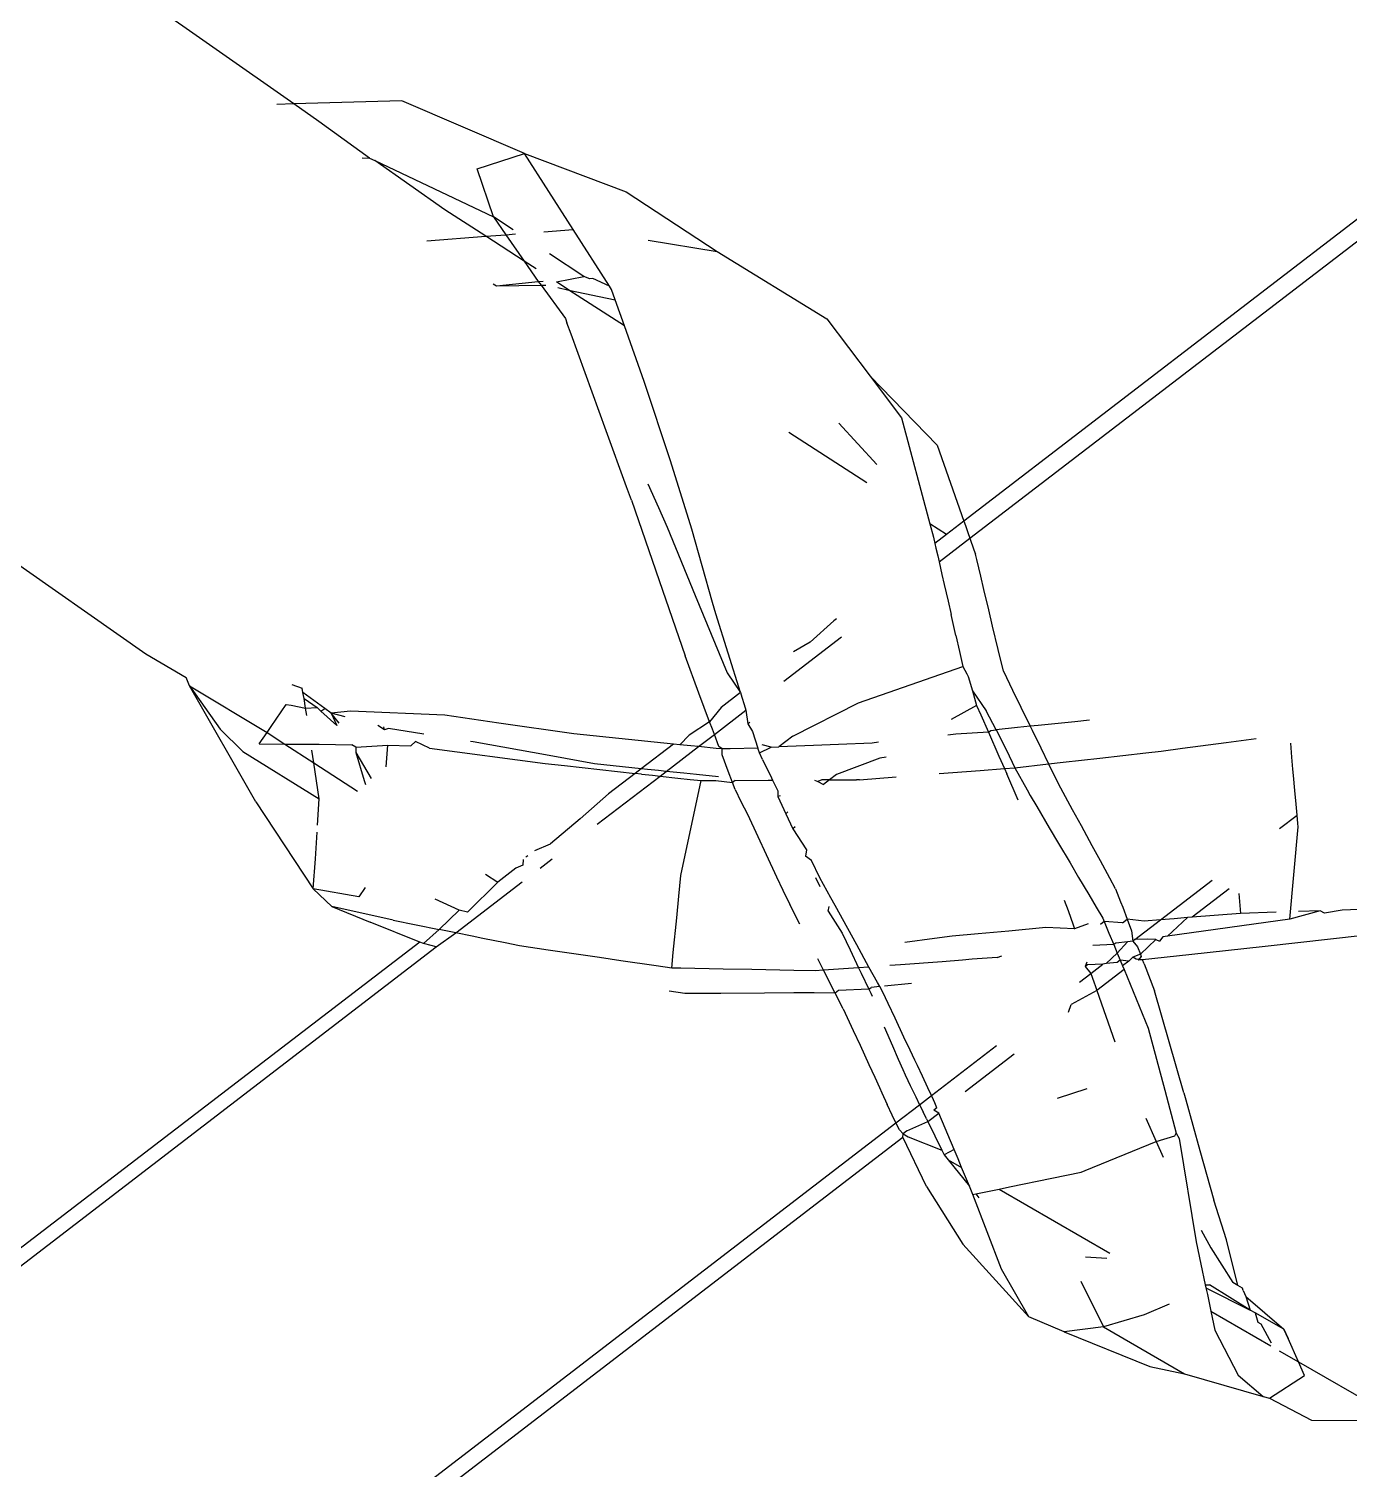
# Model space of a CAD drawing. Header units: inches. Extents: x 3324238 to 135265466, y -1036581 to 20094598.
# Drawn here: x 3354729.398 to 3354729.992, y -519090.342 to -519089.694 of the extents above; entities that cross this region are included whole.
import ezdxf

# ---------------------------------------------------------------- set-up
doc = ezdxf.new("R2010")
doc.units = ezdxf.units.IN
doc.header["$MEASUREMENT"] = 0

msp = doc.modelspace()

# ---------------------------------------------------------------- linework, layer by layer
for p, q in [((3354729.82171, -519089.92315, 0.00267), (3354731.9361, -519088.30043, 0.00267)), ((3354731.90871, -519088.31186, 0.00267), (3354729.81901, -519089.91544, 0.00267)), ((3354729.51756, -519089.72773, 0.00267), (3354729.44049, -519089.67375, 0.00267)), ((3354729.51756, -519089.72773, 0.00267), (3354729.50986, -519089.72794, 0.00267)), ((3354729.56614, -519089.72641, 0.00267), (3354729.51756, -519089.72773, 0.00267)), ((3354729.52875, -519089.73557, 0.00267), (3354729.51756, -519089.72773, 0.00267)), ((3354729.62137, -519089.75001, 0.00267), (3354729.56614, -519089.72641, 0.00267)), ((3354729.55166, -519089.75213, 0.00267), (3354729.52875, -519089.73557, 0.00267)), ((3354729.54826, -519089.752, 0.00267), (3354729.55166, -519089.75213, 0.00267)), ((3354729.55166, -519089.75213, 0.00267), (3354729.55392, -519089.7532, 0.00267)), ((3354729.55392, -519089.7532, 0.00267), (3354729.60741, -519089.77858, 0.00267)), ((3354729.58552, -519089.77534, 0.00267), (3354729.55392, -519089.7532, 0.00267)), ((3354729.6, -519089.75694, 0.00267), (3354729.62137, -519089.75001, 0.00267)), ((3354729.62137, -519089.75001, 0.00267), (3354729.66708, -519089.76736, 0.00267)), ((3354729.64324, -519089.78426, 0.00267), (3354729.62137, -519089.75001, 0.00267)), ((3354729.60741, -519089.77858, 0.00267), (3354729.6, -519089.75694, 0.00267)), ((3354729.66708, -519089.76736, 0.00267), (3354729.70802, -519089.7942, 0.00267)), ((3354729.60396, -519089.78728, 0.00267), (3354729.58552, -519089.77534, 0.00267)), ((3354729.61618, -519089.78437, 0.00267), (3354729.60741, -519089.77858, 0.00267)), ((3354729.60741, -519089.77858, 0.00267), (3354729.61296, -519089.78659, 0.00267)), ((3354729.57742, -519089.78932, 0.00267), (3354729.60396, -519089.78728, 0.00267)), ((3354729.60396, -519089.78728, 0.00267), (3354729.61296, -519089.78659, 0.00267)), ((3354729.62117, -519089.79842, 0.00267), (3354729.60396, -519089.78728, 0.00267)), ((3354729.61296, -519089.78659, 0.00267), (3354729.6173, -519089.78625, 0.00267)), ((3354729.61296, -519089.78659, 0.00267), (3354729.62117, -519089.79842, 0.00267)), ((3354729.63009, -519089.78527, 0.00267), (3354729.64324, -519089.78426, 0.00267)), ((3354729.65951, -519089.80974, 0.00267), (3354729.64324, -519089.78426, 0.00267)), ((3354729.67689, -519089.78906, 0.00267), (3354729.70802, -519089.7942, 0.00267)), ((3354729.70802, -519089.7942, 0.00267), (3354729.75737, -519089.82437, 0.00267)), ((3354729.62651, -519089.80188, 0.00267), (3354729.62117, -519089.79842, 0.00267)), ((3354729.62117, -519089.79842, 0.00267), (3354729.62751, -519089.80756, 0.00267)), ((3354729.64801, -519089.80536, 0.00267), (3354729.63254, -519089.79516, 0.00267)), ((3354729.60877, -519089.80961, 0.00267), (3354729.62751, -519089.80756, 0.00267)), ((3354729.62751, -519089.80756, 0.00267), (3354729.62979, -519089.80744, 0.00267)), ((3354729.62751, -519089.80756, 0.00267), (3354729.62876, -519089.80935, 0.00267)), ((3354729.63567, -519089.80781, 0.00267), (3354729.64801, -519089.80536, 0.00267)), ((3354729.64134, -519089.81148, 0.00267), (3354729.63567, -519089.80781, 0.00267)), ((3354729.65068, -519089.80638, 0.00267), (3354729.64801, -519089.80536, 0.00267)), ((3354729.65213, -519089.80624, 0.00267), (3354729.65068, -519089.80638, 0.00267)), ((3354729.65951, -519089.80974, 0.00267), (3354729.65213, -519089.80624, 0.00267)), ((3354729.60727, -519089.80864, 0.00267), (3354729.60877, -519089.80961, 0.00267)), ((3354729.60877, -519089.80961, 0.00267), (3354729.62876, -519089.80935, 0.00267)), ((3354729.62876, -519089.80935, 0.00267), (3354729.63091, -519089.80933, 0.00267)), ((3354729.62876, -519089.80935, 0.00267), (3354729.63976, -519089.82433, 0.00267)), ((3354729.63631, -519089.8104, 0.00267), (3354729.64134, -519089.81148, 0.00267)), ((3354729.66631, -519089.82765, 0.00267), (3354729.64134, -519089.81148, 0.00267)), ((3354729.64134, -519089.81148, 0.00267), (3354729.66214, -519089.81594, 0.00267)), ((3354729.66046, -519089.81123, 0.00267), (3354729.65951, -519089.80974, 0.00267)), ((3354729.66214, -519089.81594, 0.00267), (3354729.66046, -519089.81123, 0.00267)), ((3354729.66631, -519089.82765, 0.00267), (3354729.66214, -519089.81594, 0.00267)), ((3354729.63976, -519089.82433, 0.00267), (3354729.64042, -519089.82617, 0.00267)), ((3354729.6423, -519089.83133, 0.00267), (3354729.64042, -519089.82617, 0.00267)), ((3354729.75737, -519089.82437, 0.00267), (3354729.77683, -519089.85025, 0.00267)), ((3354729.65811, -519089.87485, 0.00267), (3354729.6423, -519089.83133, 0.00267)), ((3354729.67521, -519089.85264, 0.00267), (3354729.66631, -519089.82765, 0.00267)), ((3354729.68705, -519089.88835, 0.00267), (3354729.67521, -519089.85264, 0.00267)), ((3354729.80704, -519089.88122, 0.00267), (3354729.77683, -519089.85025, 0.00267)), ((3354729.77683, -519089.85025, 0.00267), (3354729.79096, -519089.86903, 0.00267)), ((3354729.29125, -519089.86336, 0.00267), (3354729.4509, -519089.97518, 0.00267)), ((3354729.76278, -519089.87137, 0.00267), (3354729.77981, -519089.88991, 0.00267)), ((3354729.79096, -519089.86903, 0.00267), (3354729.8037, -519089.91661, 0.00267)), ((3354729.66724, -519089.9, 0.00267), (3354729.65811, -519089.87485, 0.00267)), ((3354729.77536, -519089.89826, 0.00267), (3354729.74026, -519089.87553, 0.00267)), ((3354729.80704, -519089.88122, 0.00267), (3354729.81901, -519089.91544, 0.00267)), ((3354729.69656, -519089.91899, 0.00267), (3354729.68705, -519089.88835, 0.00267)), ((3354729.66942, -519089.906, 0.00267), (3354729.66724, -519089.9, 0.00267)), ((3354729.67679, -519089.89862, 0.00267), (3354729.68159, -519089.9093, 0.00267)), ((3354729.66942, -519089.906, 0.00267), (3354729.68189, -519089.94219, 0.00267)), ((3354729.68159, -519089.9093, 0.00267), (3354729.68554, -519089.9181, 0.00267)), ((3354729.81118, -519089.92145, 0.00267), (3354729.8037, -519089.91661, 0.00267)), ((3354729.8037, -519089.91661, 0.00267), (3354729.80534, -519089.92272, 0.00267)), ((3354729.81901, -519089.91544, 0.00267), (3354729.81118, -519089.92145, 0.00267)), ((3354729.81901, -519089.91544, 0.00267), (3354729.8197, -519089.91739, 0.00267)), ((3354729.8197, -519089.91739, 0.00267), (3354729.82082, -519089.92059, 0.00267)), ((3354729.68554, -519089.9181, 0.00267), (3354729.69816, -519089.94885, 0.00267)), ((3354729.70591, -519089.95202, 0.00267), (3354729.69656, -519089.91899, 0.00267)), ((3354729.80534, -519089.92272, 0.00267), (3354729.80596, -519089.92546, 0.00267)), ((3354729.81118, -519089.92145, 0.00267), (3354729.80596, -519089.92546, 0.00267)), ((3354729.80786, -519089.93378, 0.00267), (3354729.82171, -519089.92315, 0.00267)), ((3354729.82082, -519089.92059, 0.00267), (3354729.82171, -519089.92315, 0.00267)), ((3354729.82171, -519089.92315, 0.00267), (3354729.82353, -519089.92836, 0.00267)), ((3354729.80596, -519089.92546, 0.00267), (3354729.80644, -519089.92756, 0.00267)), ((3354729.80644, -519089.92756, 0.00267), (3354729.80723, -519089.93104, 0.00267)), ((3354729.82353, -519089.92836, 0.00267), (3354729.82422, -519089.93033, 0.00267)), ((3354729.82478, -519089.93268, 0.00267), (3354729.82422, -519089.93033, 0.00267)), ((3354729.80723, -519089.93104, 0.00267), (3354729.80786, -519089.93378, 0.00267)), ((3354729.80786, -519089.93378, 0.00267), (3354729.80915, -519089.93945, 0.00267)), ((3354729.82657, -519089.94022, 0.00267), (3354729.82478, -519089.93268, 0.00267)), ((3354729.68189, -519089.94219, 0.00267), (3354729.69357, -519089.9761, 0.00267)), ((3354729.80915, -519089.93945, 0.00267), (3354729.81017, -519089.94389, 0.00267)), ((3354729.81017, -519089.94389, 0.00267), (3354729.81191, -519089.95153, 0.00267)), ((3354729.828, -519089.94619, 0.00267), (3354729.82657, -519089.94022, 0.00267)), ((3354729.69816, -519089.94885, 0.00267), (3354729.71244, -519089.98364, 0.00267)), ((3354729.83019, -519089.95542, 0.00267), (3354729.828, -519089.94619, 0.00267)), ((3354729.70736, -519089.95712, 0.00267), (3354729.70591, -519089.95202, 0.00267)), ((3354729.81191, -519089.95153, 0.00267), (3354729.81327, -519089.9575, 0.00267)), ((3354729.83192, -519089.96266, 0.00267), (3354729.83019, -519089.95542, 0.00267)), ((3354729.71849, -519089.99259, 0.00267), (3354729.70736, -519089.95712, 0.00267)), ((3354729.76047, -519089.96037, 0.00267), (3354729.7498, -519089.96997, 0.00267)), ((3354729.76174, -519089.9594, 0.00267), (3354729.76047, -519089.96037, 0.00267)), ((3354729.8154, -519089.96684, 0.00267), (3354729.81327, -519089.9575, 0.00267)), ((3354729.83443, -519089.97323, 0.00267), (3354729.83192, -519089.96266, 0.00267)), ((3354729.73793, -519089.98746, 0.00267), (3354729.76387, -519089.96755, 0.00267)), ((3354729.8154, -519089.96684, 0.00267), (3354729.81705, -519089.97407, 0.00267)), ((3354729.4509, -519089.97518, 0.00267), (3354729.4691, -519089.98573, 0.00267)), ((3354729.69983, -519089.99286, 0.00267), (3354729.69357, -519089.9761, 0.00267)), ((3354729.7498, -519089.96997, 0.00267), (3354729.74239, -519089.97424, 0.00267)), ((3354729.81705, -519089.97407, 0.00267), (3354729.8186, -519089.98088, 0.00267)), ((3354729.83676, -519089.98302, 0.00267), (3354729.83443, -519089.97323, 0.00267)), ((3354729.77161, -519089.99721, 0.00267), (3354729.8186, -519089.98088, 0.00267)), ((3354729.8186, -519089.98088, 0.00267), (3354729.8203, -519089.98414, 0.00267)), ((3354729.47057, -519089.98948, 0.00267), (3354729.4691, -519089.98573, 0.00267)), ((3354729.51662, -519089.98891, 0.00267), (3354729.52126, -519089.99064, 0.00267)), ((3354729.71244, -519089.98364, 0.00267), (3354729.71849, -519089.99259, 0.00267)), ((3354729.8203, -519089.98414, 0.00267), (3354729.82091, -519089.9853, 0.00267)), ((3354729.82091, -519089.9853, 0.00267), (3354729.82282, -519089.99186, 0.00267)), ((3354729.83676, -519089.98302, 0.00267), (3354729.84094, -519089.99157, 0.00267)), ((3354729.47057, -519089.98948, 0.00267), (3354729.48434, -519090.00908, 0.00267)), ((3354729.5004, -519090.04178, 0.00267), (3354729.47057, -519089.98948, 0.00267)), ((3354729.47057, -519089.98948, 0.00267), (3354729.5055, -519090.01054, 0.00267)), ((3354729.52166, -519089.99255, 0.00267), (3354729.52126, -519089.99064, 0.00267)), ((3354729.52223, -519089.99529, 0.00267), (3354729.52166, -519089.99255, 0.00267)), ((3354729.53151, -519089.99969, 0.00267), (3354729.52166, -519089.99255, 0.00267)), ((3354729.52287, -519089.99957, 0.00267), (3354729.52223, -519089.99529, 0.00267)), ((3354729.52223, -519089.99529, 0.00267), (3354729.52804, -519089.99933, 0.00267)), ((3354729.70463, -519090.0057, 0.00267), (3354729.69983, -519089.99286, 0.00267)), ((3354729.71849, -519089.99259, 0.00267), (3354729.70976, -519089.99929, 0.00267)), ((3354729.71849, -519089.99259, 0.00267), (3354729.71911, -519089.99458, 0.00267)), ((3354729.71911, -519089.99458, 0.00267), (3354729.72018, -519089.99799, 0.00267)), ((3354729.82282, -519089.99186, 0.00267), (3354729.82474, -519089.99846, 0.00267)), ((3354729.82282, -519089.99186, 0.00267), (3354729.82898, -519090.00081, 0.00267)), ((3354729.84094, -519089.99157, 0.00267), (3354729.84467, -519089.99921, 0.00267)), ((3354729.50732, -519090.00787, 0.00267), (3354729.51412, -519089.9979, 0.00267)), ((3354729.51412, -519089.9979, 0.00267), (3354729.51632, -519089.99832, 0.00267)), ((3354729.51632, -519089.99832, 0.00267), (3354729.52287, -519089.99957, 0.00267)), ((3354729.52287, -519089.99957, 0.00267), (3354729.52804, -519089.99933, 0.00267)), ((3354729.52337, -519090.00288, 0.00267), (3354729.52287, -519089.99957, 0.00267)), ((3354729.52804, -519089.99933, 0.00267), (3354729.52975, -519090.00089, 0.00267)), ((3354729.52975, -519090.00089, 0.00267), (3354729.53151, -519089.99969, 0.00267)), ((3354729.52975, -519090.00089, 0.00267), (3354729.53691, -519090.00742, 0.00267)), ((3354729.5344, -519090.00178, 0.00267), (3354729.53151, -519089.99969, 0.00267)), ((3354729.54304, -519090.00088, 0.00267), (3354729.5344, -519090.00178, 0.00267)), ((3354729.5344, -519090.00178, 0.00267), (3354729.53691, -519090.00742, 0.00267)), ((3354729.53795, -519090.0063, 0.00267), (3354729.5344, -519090.00178, 0.00267)), ((3354729.54062, -519090.00346, 0.00267), (3354729.5344, -519090.00178, 0.00267)), ((3354729.58542, -519090.00276, 0.00267), (3354729.54304, -519090.00088, 0.00267)), ((3354729.70976, -519089.99929, 0.00267), (3354729.70463, -519090.0057, 0.00267)), ((3354729.70675, -519090.01138, 0.00267), (3354729.72096, -519090.00047, 0.00267)), ((3354729.72018, -519089.99799, 0.00267), (3354729.72096, -519090.00047, 0.00267)), ((3354729.72096, -519090.00047, 0.00267), (3354729.72187, -519090.00667, 0.00267)), ((3354729.74208, -519090.01213, 0.00267), (3354729.77161, -519089.99721, 0.00267)), ((3354729.82474, -519089.99846, 0.00267), (3354729.81329, -519090.00466, 0.00267)), ((3354729.82474, -519089.99846, 0.00267), (3354729.82659, -519090.00266, 0.00267)), ((3354729.83345, -519090.00938, 0.00267), (3354729.82898, -519090.00081, 0.00267)), ((3354729.84467, -519089.99921, 0.00267), (3354729.84884, -519090.00776, 0.00267)), ((3354729.5055, -519090.01054, 0.00267), (3354729.50732, -519090.00787, 0.00267)), ((3354729.55838, -519090.0093, 0.00267), (3354729.55528, -519090.00742, 0.00267)), ((3354729.55838, -519090.0093, 0.00267), (3354729.55806, -519090.00794, 0.00267)), ((3354729.56016, -519090.00874, 0.00267), (3354729.55838, -519090.0093, 0.00267)), ((3354729.57604, -519090.01124, 0.00267), (3354729.56016, -519090.00874, 0.00267)), ((3354729.60976, -519090.00629, 0.00267), (3354729.58542, -519090.00276, 0.00267)), ((3354729.64353, -519090.01119, 0.00267), (3354729.60976, -519090.00629, 0.00267)), ((3354729.70463, -519090.0057, 0.00267), (3354729.69535, -519090.01179, 0.00267)), ((3354729.70586, -519090.00901, 0.00267), (3354729.70463, -519090.0057, 0.00267)), ((3354729.7227, -519090.00603, 0.00267), (3354729.72187, -519090.00667, 0.00267)), ((3354729.72187, -519090.00667, 0.00267), (3354729.72397, -519090.01005, 0.00267)), ((3354729.82659, -519090.00266, 0.00267), (3354729.83002, -519090.01045, 0.00267)), ((3354729.8431, -519090.00835, 0.00267), (3354729.83345, -519090.00938, 0.00267)), ((3354729.84884, -519090.00776, 0.00267), (3354729.8431, -519090.00835, 0.00267)), ((3354729.85249, -519090.00738, 0.00267), (3354729.84884, -519090.00776, 0.00267)), ((3354729.84884, -519090.00776, 0.00267), (3354729.84971, -519090.00953, 0.00267)), ((3354729.86891, -519090.00568, 0.00267), (3354729.85249, -519090.00738, 0.00267)), ((3354729.87549, -519090.005, 0.00267), (3354729.86891, -519090.00568, 0.00267)), ((3354729.48434, -519090.00908, 0.00267), (3354729.49467, -519090.01905, 0.00267)), ((3354729.50201, -519090.01566, 0.00267), (3354729.5055, -519090.01054, 0.00267)), ((3354729.5055, -519090.01054, 0.00267), (3354729.51352, -519090.01573, 0.00267)), ((3354729.57025, -519090.01648, 0.00267), (3354729.57229, -519090.01463, 0.00267)), ((3354729.57857, -519090.01758, 0.00267), (3354729.57229, -519090.01463, 0.00267)), ((3354729.59821, -519090.01473, 0.00267), (3354729.59703, -519090.01455, 0.00267)), ((3354729.63241, -519090.02096, 0.00267), (3354729.59821, -519090.01473, 0.00267)), ((3354729.68834, -519090.01573, 0.00267), (3354729.64353, -519090.01119, 0.00267)), ((3354729.69535, -519090.01179, 0.00267), (3354729.69118, -519090.01602, 0.00267)), ((3354729.6996, -519090.01687, 0.00267), (3354729.70675, -519090.01138, 0.00267)), ((3354729.70675, -519090.01138, 0.00267), (3354729.70586, -519090.00901, 0.00267)), ((3354729.70876, -519090.01677, 0.00267), (3354729.70675, -519090.01138, 0.00267)), ((3354729.72397, -519090.01005, 0.00267), (3354729.72632, -519090.01754, 0.00267)), ((3354729.74208, -519090.01213, 0.00267), (3354729.73581, -519090.01694, 0.00267)), ((3354729.78058, -519090.01483, 0.00267), (3354729.77778, -519090.01531, 0.00267)), ((3354729.81541, -519090.0113, 0.00267), (3354729.81172, -519090.01169, 0.00267)), ((3354729.83002, -519090.01045, 0.00267), (3354729.81541, -519090.0113, 0.00267)), ((3354729.83002, -519090.01045, 0.00267), (3354729.83109, -519090.00963, 0.00267)), ((3354729.83002, -519090.01045, 0.00267), (3354729.83471, -519090.02113, 0.00267)), ((3354729.83109, -519090.00963, 0.00267), (3354729.83345, -519090.00938, 0.00267)), ((3354729.83345, -519090.00938, 0.00267), (3354729.83817, -519090.01845, 0.00267)), ((3354729.84971, -519090.00953, 0.00267), (3354729.85357, -519090.01745, 0.00267)), ((3354729.9174, -519090.01765, 0.00267), (3354729.93696, -519090.01501, 0.00267)), ((3354729.93696, -519090.01501, 0.00267), (3354729.95056, -519090.01317, 0.00267)), ((3354729.49467, -519090.01905, 0.00267), (3354729.529, -519090.04045, 0.00267)), ((3354729.50201, -519090.01566, 0.00267), (3354729.51352, -519090.01573, 0.00267)), ((3354729.51352, -519090.01573, 0.00267), (3354729.52656, -519090.02417, 0.00267)), ((3354729.51352, -519090.01573, 0.00267), (3354729.52096, -519090.01578, 0.00267)), ((3354729.52096, -519090.01578, 0.00267), (3354729.52902, -519090.01583, 0.00267)), ((3354729.52656, -519090.02417, 0.00267), (3354729.52571, -519090.01853, 0.00267)), ((3354729.52902, -519090.01583, 0.00267), (3354729.54372, -519090.01606, 0.00267)), ((3354729.54544, -519090.01717, 0.00267), (3354729.54372, -519090.01606, 0.00267)), ((3354729.54544, -519090.01717, 0.00267), (3354729.54372, -519090.01606, 0.00267)), ((3354729.54544, -519090.01717, 0.00267), (3354729.55977, -519090.01631, 0.00267)), ((3354729.54544, -519090.01717, 0.00267), (3354729.54549, -519090.01961, 0.00267)), ((3354729.54549, -519090.01961, 0.00267), (3354729.55231, -519090.0312, 0.00267)), ((3354729.54549, -519090.01961, 0.00267), (3354729.54926, -519090.03217, 0.00267)), ((3354729.55906, -519090.02599, 0.00267), (3354729.55977, -519090.01631, 0.00267)), ((3354729.55977, -519090.01631, 0.00267), (3354729.57025, -519090.01648, 0.00267)), ((3354729.57857, -519090.01758, 0.00267), (3354729.63055, -519090.0245, 0.00267)), ((3354729.65288, -519090.02469, 0.00267), (3354729.63241, -519090.02096, 0.00267)), ((3354729.68834, -519090.01573, 0.00267), (3354729.67382, -519090.02687, 0.00267)), ((3354729.68504, -519090.02804, 0.00267), (3354729.6996, -519090.01687, 0.00267)), ((3354729.69118, -519090.01602, 0.00267), (3354729.68834, -519090.01573, 0.00267)), ((3354729.6961, -519090.01651, 0.00267), (3354729.69118, -519090.01602, 0.00267)), ((3354729.6996, -519090.01687, 0.00267), (3354729.6961, -519090.01651, 0.00267)), ((3354729.70758, -519090.01768, 0.00267), (3354729.6996, -519090.01687, 0.00267)), ((3354729.71022, -519090.01794, 0.00267), (3354729.70758, -519090.01768, 0.00267)), ((3354729.71022, -519090.01794, 0.00267), (3354729.70876, -519090.01677, 0.00267)), ((3354729.7102, -519090.02061, 0.00267), (3354729.71022, -519090.01794, 0.00267)), ((3354729.71291, -519090.02787, 0.00267), (3354729.7102, -519090.02061, 0.00267)), ((3354729.7138, -519090.01785, 0.00267), (3354729.71022, -519090.01794, 0.00267)), ((3354729.72632, -519090.01754, 0.00267), (3354729.7138, -519090.01785, 0.00267)), ((3354729.72701, -519090.01975, 0.00267), (3354729.72632, -519090.01754, 0.00267)), ((3354729.72701, -519090.01975, 0.00267), (3354729.73228, -519090.01708, 0.00267)), ((3354729.72841, -519090.02263, 0.00267), (3354729.72701, -519090.01975, 0.00267)), ((3354729.73228, -519090.01708, 0.00267), (3354729.72826, -519090.01603, 0.00267)), ((3354729.73228, -519090.01708, 0.00267), (3354729.73581, -519090.01694, 0.00267)), ((3354729.75127, -519090.01634, 0.00267), (3354729.73581, -519090.01694, 0.00267)), ((3354729.76254, -519090.0159, 0.00267), (3354729.75127, -519090.01634, 0.00267)), ((3354729.77778, -519090.01531, 0.00267), (3354729.76254, -519090.0159, 0.00267)), ((3354729.78404, -519090.02162, 0.00267), (3354729.78119, -519090.02204, 0.00267)), ((3354729.83471, -519090.02113, 0.00267), (3354729.8372, -519090.02678, 0.00267)), ((3354729.83817, -519090.01845, 0.00267), (3354729.84189, -519090.02641, 0.00267)), ((3354729.85357, -519090.01745, 0.00267), (3354729.85711, -519090.02469, 0.00267)), ((3354729.88022, -519090.02207, 0.00267), (3354729.90092, -519090.01973, 0.00267)), ((3354729.90092, -519090.01973, 0.00267), (3354729.90778, -519090.01895, 0.00267)), ((3354729.90778, -519090.01895, 0.00267), (3354729.9174, -519090.01765, 0.00267)), ((3354729.96658, -519090.0216, 0.00267), (3354729.96603, -519090.01535, 0.00267)), ((3354729.96706, -519090.02701, 0.00267), (3354729.96658, -519090.0216, 0.00267)), ((3354729.52656, -519090.02417, 0.00267), (3354729.54623, -519090.03691, 0.00267)), ((3354729.529, -519090.04045, 0.00267), (3354729.52656, -519090.02417, 0.00267)), ((3354729.63055, -519090.0245, 0.00267), (3354729.63936, -519090.02546, 0.00267)), ((3354729.63936, -519090.02546, 0.00267), (3354729.67113, -519090.02893, 0.00267)), ((3354729.67382, -519090.02687, 0.00267), (3354729.65288, -519090.02469, 0.00267)), ((3354729.67382, -519090.02687, 0.00267), (3354729.67113, -519090.02893, 0.00267)), ((3354729.67665, -519090.02717, 0.00267), (3354729.67382, -519090.02687, 0.00267)), ((3354729.68158, -519090.02768, 0.00267), (3354729.67665, -519090.02717, 0.00267)), ((3354729.68504, -519090.02804, 0.00267), (3354729.68158, -519090.02768, 0.00267)), ((3354729.68229, -519090.03015, 0.00267), (3354729.68504, -519090.02804, 0.00267)), ((3354729.69304, -519090.02888, 0.00267), (3354729.68504, -519090.02804, 0.00267)), ((3354729.71484, -519090.03303, 0.00267), (3354729.71291, -519090.02787, 0.00267)), ((3354729.72841, -519090.02263, 0.00267), (3354729.73241, -519090.0309, 0.00267)), ((3354729.78119, -519090.02204, 0.00267), (3354729.76174, -519090.02939, 0.00267)), ((3354729.80785, -519090.02905, 0.00267), (3354729.82632, -519090.02762, 0.00267)), ((3354729.82632, -519090.02762, 0.00267), (3354729.8372, -519090.02678, 0.00267)), ((3354729.8372, -519090.02678, 0.00267), (3354729.84189, -519090.02641, 0.00267)), ((3354729.8372, -519090.02678, 0.00267), (3354729.83826, -519090.0292, 0.00267)), ((3354729.84189, -519090.02641, 0.00267), (3354729.85711, -519090.02469, 0.00267)), ((3354729.84189, -519090.02641, 0.00267), (3354729.84752, -519090.0364, 0.00267)), ((3354729.85711, -519090.02469, 0.00267), (3354729.86361, -519090.02395, 0.00267)), ((3354729.85711, -519090.02469, 0.00267), (3354729.85863, -519090.0278, 0.00267)), ((3354729.85863, -519090.0278, 0.00267), (3354729.8612, -519090.03307, 0.00267)), ((3354729.86361, -519090.02395, 0.00267), (3354729.88022, -519090.02207, 0.00267)), ((3354729.96732, -519090.02991, 0.00267), (3354729.96706, -519090.02701, 0.00267)), ((3354729.54926, -519090.03217, 0.00267), (3354729.54978, -519090.03389, 0.00267)), ((3354729.65406, -519090.05182, 0.00267), (3354729.68229, -519090.03015, 0.00267)), ((3354729.67113, -519090.02893, 0.00267), (3354729.65905, -519090.03821, 0.00267)), ((3354729.67395, -519090.02924, 0.00267), (3354729.67113, -519090.02893, 0.00267)), ((3354729.67395, -519090.02924, 0.00267), (3354729.67886, -519090.02978, 0.00267)), ((3354729.67886, -519090.02978, 0.00267), (3354729.68229, -519090.03015, 0.00267)), ((3354729.68229, -519090.03015, 0.00267), (3354729.69025, -519090.03102, 0.00267)), ((3354729.69025, -519090.03102, 0.00267), (3354729.69584, -519090.03163, 0.00267)), ((3354729.6917, -519090.07483, 0.00267), (3354729.70086, -519090.03218, 0.00267)), ((3354729.69867, -519090.02946, 0.00267), (3354729.69304, -519090.02888, 0.00267)), ((3354729.69584, -519090.03163, 0.00267), (3354729.70086, -519090.03218, 0.00267)), ((3354729.70859, -519090.0305, 0.00267), (3354729.69867, -519090.02946, 0.00267)), ((3354729.70086, -519090.03218, 0.00267), (3354729.70737, -519090.03215, 0.00267)), ((3354729.70737, -519090.03215, 0.00267), (3354729.71484, -519090.03303, 0.00267)), ((3354729.71605, -519090.03211, 0.00267), (3354729.71484, -519090.03303, 0.00267)), ((3354729.71603, -519090.03623, 0.00267), (3354729.71484, -519090.03303, 0.00267)), ((3354729.71605, -519090.03211, 0.00267), (3354729.73094, -519090.03203, 0.00267)), ((3354729.73094, -519090.03203, 0.00267), (3354729.73296, -519090.03202, 0.00267)), ((3354729.73241, -519090.0309, 0.00267), (3354729.73296, -519090.03202, 0.00267)), ((3354729.73296, -519090.03202, 0.00267), (3354729.73529, -519090.03682, 0.00267)), ((3354729.75185, -519090.03193, 0.00267), (3354729.75324, -519090.03261, 0.00267)), ((3354729.75508, -519090.03191, 0.00267), (3354729.75324, -519090.03261, 0.00267)), ((3354729.75324, -519090.03261, 0.00267), (3354729.75589, -519090.03391, 0.00267)), ((3354729.7585, -519090.03189, 0.00267), (3354729.75508, -519090.03191, 0.00267)), ((3354729.7585, -519090.03189, 0.00267), (3354729.75589, -519090.03391, 0.00267)), ((3354729.76174, -519090.02939, 0.00267), (3354729.7585, -519090.03189, 0.00267)), ((3354729.7585, -519090.03189, 0.00267), (3354729.77074, -519090.03183, 0.00267)), ((3354729.77211, -519090.03182, 0.00267), (3354729.77074, -519090.03183, 0.00267)), ((3354729.77211, -519090.03182, 0.00267), (3354729.78858, -519090.03055, 0.00267)), ((3354729.84342, -519090.04093, 0.00267), (3354729.83826, -519090.0292, 0.00267)), ((3354729.86259, -519090.03561, 0.00267), (3354729.8612, -519090.03307, 0.00267)), ((3354729.9679, -519090.03657, 0.00267), (3354729.96732, -519090.02991, 0.00267)), ((3354729.52825, -519090.05221, 0.00267), (3354729.529, -519090.04045, 0.00267)), ((3354729.65905, -519090.03821, 0.00267), (3354729.64633, -519090.04944, 0.00267)), ((3354729.71603, -519090.03623, 0.00267), (3354729.71858, -519090.04158, 0.00267)), ((3354729.73529, -519090.03682, 0.00267), (3354729.73524, -519090.03941, 0.00267)), ((3354729.73634, -519090.03899, 0.00267), (3354729.73524, -519090.03941, 0.00267)), ((3354729.73524, -519090.03941, 0.00267), (3354729.73883, -519090.04709, 0.00267)), ((3354729.84752, -519090.0364, 0.00267), (3354729.84885, -519090.03895, 0.00267)), ((3354729.84885, -519090.03895, 0.00267), (3354729.85178, -519090.0439, 0.00267)), ((3354729.86786, -519090.04528, 0.00267), (3354729.86259, -519090.03561, 0.00267)), ((3354729.96845, -519090.04277, 0.00267), (3354729.9679, -519090.03657, 0.00267)), ((3354729.5004, -519090.04178, 0.00267), (3354729.52621, -519090.08089, 0.00267)), ((3354729.71858, -519090.04158, 0.00267), (3354729.72167, -519090.04727, 0.00267)), ((3354729.72167, -519090.04727, 0.00267), (3354729.73471, -519090.0755, 0.00267)), ((3354729.73987, -519090.04628, 0.00267), (3354729.73883, -519090.04709, 0.00267)), ((3354729.73883, -519090.04709, 0.00267), (3354729.74201, -519090.05388, 0.00267)), ((3354729.85178, -519090.0439, 0.00267), (3354729.85739, -519090.05338, 0.00267)), ((3354729.87186, -519090.0526, 0.00267), (3354729.86786, -519090.04528, 0.00267)), ((3354729.96889, -519090.0477, 0.00267), (3354729.96845, -519090.04277, 0.00267)), ((3354729.64633, -519090.04944, 0.00267), (3354729.63303, -519090.06064, 0.00267)), ((3354729.74314, -519090.05302, 0.00267), (3354729.74201, -519090.05388, 0.00267)), ((3354729.74201, -519090.05388, 0.00267), (3354729.74813, -519090.06331, 0.00267)), ((3354729.85739, -519090.05338, 0.00267), (3354729.86159, -519090.06048, 0.00267)), ((3354729.87673, -519090.06154, 0.00267), (3354729.87186, -519090.0526, 0.00267)), ((3354729.96093, -519090.05381, 0.00267), (3354729.96889, -519090.0477, 0.00267)), ((3354729.96566, -519090.09449, 0.00267), (3354729.96935, -519090.05299, 0.00267)), ((3354729.96922, -519090.05152, 0.00267), (3354729.96889, -519090.0477, 0.00267)), ((3354729.96935, -519090.05299, 0.00267), (3354729.96922, -519090.05152, 0.00267)), ((3354729.52728, -519090.06744, 0.00267), (3354729.52805, -519090.05544, 0.00267)), ((3354729.86159, -519090.06048, 0.00267), (3354729.86677, -519090.06924, 0.00267)), ((3354729.62281, -519090.06602, 0.00267), (3354729.62199, -519090.06665, 0.00267)), ((3354729.62593, -519090.06362, 0.00267), (3354729.63303, -519090.06064, 0.00267)), ((3354729.74813, -519090.06331, 0.00267), (3354729.74778, -519090.0662, 0.00267)), ((3354729.75048, -519090.06816, 0.00267), (3354729.74778, -519090.0662, 0.00267)), ((3354729.8804, -519090.06827, 0.00267), (3354729.87673, -519090.06154, 0.00267)), ((3354729.52621, -519090.08089, 0.00267), (3354729.52728, -519090.06744, 0.00267)), ((3354729.6174, -519090.07165, 0.00267), (3354729.60939, -519090.07781, 0.00267)), ((3354729.62062, -519090.07017, 0.00267), (3354729.6174, -519090.07165, 0.00267)), ((3354729.62074, -519090.06761, 0.00267), (3354729.62062, -519090.07017, 0.00267)), ((3354729.6284, -519090.07152, 0.00267), (3354729.63374, -519090.06741, 0.00267)), ((3354729.75423, -519090.07589, 0.00267), (3354729.75048, -519090.06816, 0.00267)), ((3354729.86677, -519090.06924, 0.00267), (3354729.87063, -519090.07577, 0.00267)), ((3354729.88469, -519090.07612, 0.00267), (3354729.8804, -519090.06827, 0.00267)), ((3354729.59038, -519090.10069, 0.00267), (3354729.62024, -519090.07777, 0.00267)), ((3354729.60939, -519090.07781, 0.00267), (3354729.59569, -519090.09139, 0.00267)), ((3354729.60385, -519090.07422, 0.00267), (3354729.60939, -519090.07781, 0.00267)), ((3354729.69077, -519090.08422, 0.00267), (3354729.6917, -519090.07483, 0.00267)), ((3354729.73471, -519090.0755, 0.00267), (3354729.73753, -519090.08143, 0.00267)), ((3354729.75226, -519090.07578, 0.00267), (3354729.75414, -519090.07981, 0.00267)), ((3354729.75586, -519090.07886, 0.00267), (3354729.75423, -519090.07589, 0.00267)), ((3354729.75921, -519090.08496, 0.00267), (3354729.75586, -519090.07886, 0.00267)), ((3354729.87063, -519090.07577, 0.00267), (3354729.87518, -519090.08345, 0.00267)), ((3354729.88727, -519090.08086, 0.00267), (3354729.88469, -519090.07612, 0.00267)), ((3354729.90753, -519090.09479, 0.00267), (3354729.93067, -519090.07703, 0.00267)), ((3354729.5468, -519090.08449, 0.00267), (3354729.52621, -519090.08089, 0.00267)), ((3354729.53461, -519090.08877, 0.00267), (3354729.52621, -519090.08089, 0.00267)), ((3354729.54959, -519090.08028, 0.00267), (3354729.5468, -519090.08449, 0.00267)), ((3354729.59191, -519090.09042, 0.00267), (3354729.5811, -519090.08556, 0.00267)), ((3354729.68982, -519090.09394, 0.00267), (3354729.69077, -519090.08422, 0.00267)), ((3354729.73753, -519090.08143, 0.00267), (3354729.74064, -519090.08798, 0.00267)), ((3354729.76111, -519090.08841, 0.00267), (3354729.75921, -519090.08496, 0.00267)), ((3354729.86414, -519090.08591, 0.00267), (3354729.86585, -519090.09066, 0.00267)), ((3354729.87518, -519090.08345, 0.00267), (3354729.87856, -519090.08916, 0.00267)), ((3354729.88727, -519090.08086, 0.00267), (3354729.8895, -519090.08673, 0.00267)), ((3354729.9384, -519090.08088, 0.00267), (3354729.92171, -519090.09369, 0.00267)), ((3354729.94266, -519090.08301, 0.00267), (3354729.94348, -519090.092, 0.00267)), ((3354729.5623, -519090.09492, 0.00267), (3354729.53461, -519090.08877, 0.00267)), ((3354729.53461, -519090.08877, 0.00267), (3354729.55185, -519090.09595, 0.00267)), ((3354729.59191, -519090.09042, 0.00267), (3354729.58287, -519090.09915, 0.00267)), ((3354729.59569, -519090.09139, 0.00267), (3354729.59191, -519090.09042, 0.00267)), ((3354729.74514, -519090.09672, 0.00267), (3354729.74064, -519090.08798, 0.00267)), ((3354729.75792, -519090.09086, 0.00267), (3354729.75837, -519090.08879, 0.00267)), ((3354729.75792, -519090.09086, 0.00267), (3354729.76417, -519090.10085, 0.00267)), ((3354729.76682, -519090.0988, 0.00267), (3354729.76111, -519090.08841, 0.00267)), ((3354729.86585, -519090.09066, 0.00267), (3354729.86819, -519090.09712, 0.00267)), ((3354729.87856, -519090.08916, 0.00267), (3354729.88149, -519090.09411, 0.00267)), ((3354729.8895, -519090.08673, 0.00267), (3354729.89044, -519090.0892, 0.00267)), ((3354729.89044, -519090.0892, 0.00267), (3354729.89245, -519090.09448, 0.00267)), ((3354729.94348, -519090.092, 0.00267), (3354729.92171, -519090.09369, 0.00267)), ((3354729.95956, -519090.09145, 0.00267), (3354729.94348, -519090.092, 0.00267)), ((3354729.97935, -519090.09077, 0.00267), (3354729.96566, -519090.09449, 0.00267)), ((3354729.97935, -519090.09077, 0.00267), (3354729.96952, -519090.09111, 0.00267)), ((3354729.98117, -519090.09182, 0.00267), (3354729.97935, -519090.09077, 0.00267)), ((3354729.98922, -519090.09043, 0.00267), (3354729.98117, -519090.09182, 0.00267)), ((3354730.00026, -519090.09005, 0.00267), (3354729.98922, -519090.09043, 0.00267)), ((3354729.5742, -519090.10483, 0.00267), (3354729.55185, -519090.09595, 0.00267)), ((3354729.5623, -519090.09492, 0.00267), (3354729.58287, -519090.09915, 0.00267)), ((3354729.58287, -519090.09915, 0.00267), (3354729.57592, -519090.10552, 0.00267)), ((3354729.58745, -519090.10009, 0.00267), (3354729.58287, -519090.09915, 0.00267)), ((3354729.68828, -519090.10957, 0.00267), (3354729.68982, -519090.09394, 0.00267)), ((3354729.7708, -519090.10605, 0.00267), (3354729.76682, -519090.0988, 0.00267)), ((3354729.85591, -519090.09833, 0.00267), (3354729.83921, -519090.09988, 0.00267)), ((3354729.86881, -519090.09884, 0.00267), (3354729.85591, -519090.09833, 0.00267)), ((3354729.86819, -519090.09712, 0.00267), (3354729.86881, -519090.09884, 0.00267)), ((3354729.87489, -519090.09657, 0.00267), (3354729.86881, -519090.09884, 0.00267)), ((3354729.88211, -519090.09562, 0.00267), (3354729.88048, -519090.09688, 0.00267)), ((3354729.88149, -519090.09411, 0.00267), (3354729.88211, -519090.09562, 0.00267)), ((3354729.89031, -519090.09612, 0.00267), (3354729.88211, -519090.09562, 0.00267)), ((3354729.88211, -519090.09562, 0.00267), (3354729.88425, -519090.10078, 0.00267)), ((3354729.89031, -519090.09612, 0.00267), (3354729.89245, -519090.09448, 0.00267)), ((3354729.90017, -519090.09536, 0.00267), (3354729.89245, -519090.09448, 0.00267)), ((3354729.89245, -519090.09448, 0.00267), (3354729.89445, -519090.09976, 0.00267)), ((3354729.89594, -519090.10368, 0.00267), (3354729.90753, -519090.09479, 0.00267)), ((3354729.90753, -519090.09479, 0.00267), (3354729.90017, -519090.09536, 0.00267)), ((3354729.91358, -519090.09432, 0.00267), (3354729.90753, -519090.09479, 0.00267)), ((3354729.91964, -519090.09385, 0.00267), (3354729.91059, -519090.10222, 0.00267)), ((3354729.96566, -519090.09449, 0.00267), (3354729.91059, -519090.10222, 0.00267)), ((3354729.91964, -519090.09385, 0.00267), (3354729.91358, -519090.09432, 0.00267)), ((3354729.92171, -519090.09369, 0.00267), (3354729.91964, -519090.09385, 0.00267)), ((3354729.5742, -519090.10483, 0.00267), (3354727.87417, -519091.40805, 0.00267)), ((3354729.57592, -519090.10552, 0.00267), (3354729.5742, -519090.10483, 0.00267)), ((3354729.57932, -519090.10634, 0.00267), (3354729.57592, -519090.10552, 0.00267)), ((3354729.58165, -519090.10691, 0.00267), (3354729.59038, -519090.10069, 0.00267)), ((3354729.59038, -519090.10069, 0.00267), (3354729.58745, -519090.10009, 0.00267)), ((3354729.59782, -519090.10222, 0.00267), (3354729.59038, -519090.10069, 0.00267)), ((3354729.60259, -519090.1032, 0.00267), (3354729.59782, -519090.10222, 0.00267)), ((3354729.61258, -519090.10525, 0.00267), (3354729.60259, -519090.1032, 0.00267)), ((3354729.61903, -519090.10657, 0.00267), (3354729.61258, -519090.10525, 0.00267)), ((3354729.76417, -519090.10085, 0.00267), (3354729.76778, -519090.10837, 0.00267)), ((3354729.80585, -519090.10326, 0.00267), (3354729.79248, -519090.105, 0.00267)), ((3354729.81369, -519090.10224, 0.00267), (3354729.80585, -519090.10326, 0.00267)), ((3354729.82547, -519090.10115, 0.00267), (3354729.81369, -519090.10224, 0.00267)), ((3354729.83921, -519090.09988, 0.00267), (3354729.82547, -519090.10115, 0.00267)), ((3354729.88425, -519090.10078, 0.00267), (3354729.88639, -519090.10597, 0.00267)), ((3354729.88729, -519090.10528, 0.00267), (3354729.88639, -519090.10597, 0.00267)), ((3354729.89262, -519090.10474, 0.00267), (3354729.88729, -519090.10528, 0.00267)), ((3354729.88797, -519090.1098, 0.00267), (3354729.89262, -519090.10474, 0.00267)), ((3354729.89499, -519090.10441, 0.00267), (3354729.89262, -519090.10474, 0.00267)), ((3354729.89445, -519090.09976, 0.00267), (3354729.89499, -519090.10441, 0.00267)), ((3354729.89594, -519090.10368, 0.00267), (3354729.89499, -519090.10441, 0.00267)), ((3354729.89499, -519090.10441, 0.00267), (3354729.89718, -519090.10694, 0.00267)), ((3354729.90168, -519090.10347, 0.00267), (3354729.89594, -519090.10368, 0.00267)), ((3354729.90538, -519090.10375, 0.00267), (3354729.89845, -519090.11027, 0.00267)), ((3354729.90538, -519090.10375, 0.00267), (3354729.90168, -519090.10347, 0.00267)), ((3354729.90538, -519090.10375, 0.00267), (3354729.90703, -519090.1045, 0.00267)), ((3354729.90845, -519090.10252, 0.00267), (3354729.90703, -519090.1045, 0.00267)), ((3354729.91059, -519090.10222, 0.00267), (3354729.90845, -519090.10252, 0.00267)), ((3354729.9987, -519090.10193, 0.00267), (3354729.95456, -519090.1069, 0.00267)), ((3354727.88169, -519091.41206, 0.00267), (3354729.58165, -519090.10691, 0.00267)), ((3354729.58165, -519090.10691, 0.00267), (3354729.57932, -519090.10634, 0.00267)), ((3354729.63195, -519090.10845, 0.00267), (3354729.61903, -519090.10657, 0.00267)), ((3354729.64036, -519090.10967, 0.00267), (3354729.63195, -519090.10845, 0.00267)), ((3354729.65506, -519090.11181, 0.00267), (3354729.64036, -519090.10967, 0.00267)), ((3354729.66471, -519090.11321, 0.00267), (3354729.65506, -519090.11181, 0.00267)), ((3354729.6876, -519090.11653, 0.00267), (3354729.68828, -519090.10957, 0.00267)), ((3354729.75584, -519090.11753, 0.00267), (3354729.75322, -519090.11241, 0.00267)), ((3354729.76778, -519090.10837, 0.00267), (3354729.77163, -519090.1164, 0.00267)), ((3354729.7763, -519090.11606, 0.00267), (3354729.7708, -519090.10605, 0.00267)), ((3354729.83404, -519090.11179, 0.00267), (3354729.82275, -519090.11251, 0.00267)), ((3354729.83404, -519090.11179, 0.00267), (3354729.83609, -519090.11103, 0.00267)), ((3354729.88639, -519090.10597, 0.00267), (3354729.87704, -519090.10631, 0.00267)), ((3354729.88302, -519090.11454, 0.00267), (3354729.88797, -519090.1098, 0.00267)), ((3354729.88639, -519090.10597, 0.00267), (3354729.88797, -519090.1098, 0.00267)), ((3354729.88797, -519090.1098, 0.00267), (3354729.8893, -519090.113, 0.00267)), ((3354729.89506, -519090.11167, 0.00267), (3354729.89317, -519090.11346, 0.00267)), ((3354729.89845, -519090.11027, 0.00267), (3354729.89506, -519090.11167, 0.00267)), ((3354729.89645, -519090.11248, 0.00267), (3354729.89506, -519090.11167, 0.00267)), ((3354729.89718, -519090.10694, 0.00267), (3354729.89845, -519090.11027, 0.00267)), ((3354729.89882, -519090.11126, 0.00267), (3354729.89737, -519090.11301, 0.00267)), ((3354729.89845, -519090.11027, 0.00267), (3354729.89882, -519090.11126, 0.00267)), ((3354729.92024, -519090.11057, 0.00267), (3354729.8994, -519090.11279, 0.00267)), ((3354729.95456, -519090.1069, 0.00267), (3354729.92024, -519090.11057, 0.00267)), ((3354729.6806, -519090.11552, 0.00267), (3354729.66471, -519090.11321, 0.00267)), ((3354729.6876, -519090.11653, 0.00267), (3354729.6806, -519090.11552, 0.00267)), ((3354729.69169, -519090.11661, 0.00267), (3354729.6876, -519090.11653, 0.00267)), ((3354729.71074, -519090.11699, 0.00267), (3354729.69169, -519090.11661, 0.00267)), ((3354729.72354, -519090.11725, 0.00267), (3354729.71074, -519090.11699, 0.00267)), ((3354729.74248, -519090.11762, 0.00267), (3354729.72354, -519090.11725, 0.00267)), ((3354729.75204, -519090.11781, 0.00267), (3354729.74248, -519090.11762, 0.00267)), ((3354729.75584, -519090.11753, 0.00267), (3354729.75204, -519090.11781, 0.00267)), ((3354729.77163, -519090.1164, 0.00267), (3354729.75584, -519090.11753, 0.00267)), ((3354729.76112, -519090.12781, 0.00267), (3354729.75584, -519090.11753, 0.00267)), ((3354729.7763, -519090.11606, 0.00267), (3354729.77163, -519090.1164, 0.00267)), ((3354729.77163, -519090.1164, 0.00267), (3354729.77278, -519090.11879, 0.00267)), ((3354729.77278, -519090.11879, 0.00267), (3354729.77624, -519090.12599, 0.00267)), ((3354729.78012, -519090.12301, 0.00267), (3354729.7763, -519090.11606, 0.00267)), ((3354729.79053, -519090.11502, 0.00267), (3354729.78575, -519090.11537, 0.00267)), ((3354729.80928, -519090.11366, 0.00267), (3354729.79053, -519090.11502, 0.00267)), ((3354729.81832, -519090.113, 0.00267), (3354729.80928, -519090.11366, 0.00267)), ((3354729.82275, -519090.11251, 0.00267), (3354729.81832, -519090.113, 0.00267)), ((3354729.87425, -519090.11394, 0.00267), (3354729.87355, -519090.11586, 0.00267)), ((3354729.87464, -519090.11502, 0.00267), (3354729.87355, -519090.11586, 0.00267)), ((3354729.87355, -519090.11586, 0.00267), (3354729.87606, -519090.11894, 0.00267)), ((3354729.88152, -519090.11475, 0.00267), (3354729.87464, -519090.11502, 0.00267)), ((3354729.87606, -519090.11894, 0.00267), (3354729.88152, -519090.11475, 0.00267)), ((3354729.89105, -519090.11722, 0.00267), (3354729.8788, -519090.12662, 0.00267)), ((3354729.88302, -519090.11454, 0.00267), (3354729.88152, -519090.11475, 0.00267)), ((3354729.88798, -519090.11401, 0.00267), (3354729.88302, -519090.11454, 0.00267)), ((3354729.8893, -519090.113, 0.00267), (3354729.88798, -519090.11401, 0.00267)), ((3354729.89317, -519090.11346, 0.00267), (3354729.8893, -519090.113, 0.00267)), ((3354729.8893, -519090.113, 0.00267), (3354729.89037, -519090.11557, 0.00267)), ((3354729.89317, -519090.11346, 0.00267), (3354729.89037, -519090.11557, 0.00267)), ((3354729.89037, -519090.11557, 0.00267), (3354729.89105, -519090.11722, 0.00267)), ((3354729.89105, -519090.11722, 0.00267), (3354729.90194, -519090.14356, 0.00267)), ((3354729.8994, -519090.11279, 0.00267), (3354729.89645, -519090.11248, 0.00267)), ((3354729.8994, -519090.11279, 0.00267), (3354729.89737, -519090.11301, 0.00267)), ((3354729.90008, -519090.11457, 0.00267), (3354729.8994, -519090.11279, 0.00267)), ((3354729.90008, -519090.11457, 0.00267), (3354729.9047, -519090.12672, 0.00267)), ((3354729.77624, -519090.12599, 0.00267), (3354729.77726, -519090.12521, 0.00267)), ((3354729.78112, -519090.12483, 0.00267), (3354729.77726, -519090.12521, 0.00267)), ((3354729.78112, -519090.12483, 0.00267), (3354729.78012, -519090.12301, 0.00267)), ((3354729.78251, -519090.12735, 0.00267), (3354729.78112, -519090.12483, 0.00267)), ((3354729.79548, -519090.12343, 0.00267), (3354729.78324, -519090.12462, 0.00267)), ((3354729.87102, -519090.12281, 0.00267), (3354729.87606, -519090.11894, 0.00267)), ((3354729.87606, -519090.11894, 0.00267), (3354729.87741, -519090.12268, 0.00267)), ((3354729.87741, -519090.12268, 0.00267), (3354729.87815, -519090.12479, 0.00267)), ((3354729.87815, -519090.12479, 0.00267), (3354729.8788, -519090.12662, 0.00267)), ((3354729.69344, -519090.12797, 0.00267), (3354729.68635, -519090.12692, 0.00267)), ((3354729.69656, -519090.12796, 0.00267), (3354729.69344, -519090.12797, 0.00267)), ((3354729.70966, -519090.1279, 0.00267), (3354729.69656, -519090.12796, 0.00267)), ((3354729.72931, -519090.1278, 0.00267), (3354729.70966, -519090.1279, 0.00267)), ((3354729.74254, -519090.12774, 0.00267), (3354729.72931, -519090.1278, 0.00267)), ((3354729.75171, -519090.1277, 0.00267), (3354729.74254, -519090.12774, 0.00267)), ((3354729.76112, -519090.12781, 0.00267), (3354729.75171, -519090.1277, 0.00267)), ((3354729.76263, -519090.12663, 0.00267), (3354729.76112, -519090.12781, 0.00267)), ((3354729.76472, -519090.13483, 0.00267), (3354729.76112, -519090.12781, 0.00267)), ((3354729.77624, -519090.12599, 0.00267), (3354729.76263, -519090.12663, 0.00267)), ((3354729.77624, -519090.12599, 0.00267), (3354729.77709, -519090.12778, 0.00267)), ((3354729.77709, -519090.12778, 0.00267), (3354729.77769, -519090.12918, 0.00267)), ((3354729.78492, -519090.13248, 0.00267), (3354729.78251, -519090.12735, 0.00267)), ((3354729.8788, -519090.12662, 0.00267), (3354729.86731, -519090.13297, 0.00267)), ((3354729.8788, -519090.12662, 0.00267), (3354729.88695, -519090.14972, 0.00267)), ((3354729.91793, -519090.17273, 0.00267), (3354729.9047, -519090.12672, 0.00267)), ((3354729.76472, -519090.13483, 0.00267), (3354729.76922, -519090.14461, 0.00267)), ((3354729.78805, -519090.13914, 0.00267), (3354729.78492, -519090.13248, 0.00267)), ((3354729.86606, -519090.1364, 0.00267), (3354729.86731, -519090.13297, 0.00267)), ((3354729.76922, -519090.14461, 0.00267), (3354729.77227, -519090.15126, 0.00267)), ((3354729.78312, -519090.14293, 0.00267), (3354729.78692, -519090.15159, 0.00267)), ((3354729.79205, -519090.14763, 0.00267), (3354729.78805, -519090.13914, 0.00267)), ((3354729.90194, -519090.14356, 0.00267), (3354729.90937, -519090.1715, 0.00267)), ((3354729.77227, -519090.15126, 0.00267), (3354729.77622, -519090.15985, 0.00267)), ((3354729.79479, -519090.15345, 0.00267), (3354729.79205, -519090.14763, 0.00267)), ((3354729.78692, -519090.15159, 0.00267), (3354729.78951, -519090.1575, 0.00267)), ((3354729.78951, -519090.1575, 0.00267), (3354729.79155, -519090.16214, 0.00267)), ((3354729.79693, -519090.158, 0.00267), (3354729.79479, -519090.15345, 0.00267)), ((3354729.80442, -519090.17392, 0.00267), (3354729.83374, -519090.15142, 0.00267)), ((3354729.81955, -519090.1721, 0.00267), (3354729.84164, -519090.15514, 0.00267)), ((3354729.77622, -519090.15985, 0.00267), (3354729.77889, -519090.16565, 0.00267)), ((3354729.79155, -519090.16214, 0.00267), (3354729.79264, -519090.16462, 0.00267)), ((3354729.79807, -519090.16043, 0.00267), (3354729.79693, -519090.158, 0.00267)), ((3354729.80031, -519090.1652, 0.00267), (3354729.79807, -519090.16043, 0.00267)), ((3354729.77889, -519090.16565, 0.00267), (3354729.781, -519090.17026, 0.00267)), ((3354729.781, -519090.17026, 0.00267), (3354729.78214, -519090.17272, 0.00267)), ((3354729.79264, -519090.16462, 0.00267), (3354729.79373, -519090.1671, 0.00267)), ((3354729.79373, -519090.1671, 0.00267), (3354729.79485, -519090.16939, 0.00267)), ((3354729.79485, -519090.16939, 0.00267), (3354729.79737, -519090.17454, 0.00267)), ((3354729.80276, -519090.17039, 0.00267), (3354729.80031, -519090.1652, 0.00267)), ((3354729.80442, -519090.17392, 0.00267), (3354729.80276, -519090.17039, 0.00267)), ((3354729.78214, -519090.17272, 0.00267), (3354729.78451, -519090.17789, 0.00267)), ((3354729.79737, -519090.17454, 0.00267), (3354729.79908, -519090.17802, 0.00267)), ((3354729.79908, -519090.17802, 0.00267), (3354729.80442, -519090.17392, 0.00267)), ((3354729.80534, -519090.17589, 0.00267), (3354729.80442, -519090.17392, 0.00267)), ((3354729.80587, -519090.17717, 0.00267), (3354729.80534, -519090.17589, 0.00267)), ((3354729.8068, -519090.17941, 0.00267), (3354729.80587, -519090.17717, 0.00267)), ((3354729.87425, -519090.17091, 0.00267), (3354729.8609, -519090.17519, 0.00267)), ((3354729.90937, -519090.1715, 0.00267), (3354729.91452, -519090.19087, 0.00267)), ((3354729.91793, -519090.17273, 0.00267), (3354729.9188, -519090.17583, 0.00267)), ((3354729.9188, -519090.17583, 0.00267), (3354729.92516, -519090.19857, 0.00267)), ((3354729.7868, -519090.18268, 0.00267), (3354729.78451, -519090.17789, 0.00267)), ((3354729.78846, -519090.18617, 0.00267), (3354729.7868, -519090.18268, 0.00267)), ((3354729.78846, -519090.18617, 0.00267), (3354729.79908, -519090.17802, 0.00267)), ((3354729.79908, -519090.17802, 0.00267), (3354729.80064, -519090.18119, 0.00267)), ((3354729.80221, -519090.18441, 0.00267), (3354729.80064, -519090.18119, 0.00267)), ((3354729.8028, -519090.1856, 0.00267), (3354729.80779, -519090.18177, 0.00267)), ((3354729.8068, -519090.17941, 0.00267), (3354729.80547, -519090.18043, 0.00267)), ((3354729.80779, -519090.18177, 0.00267), (3354729.80547, -519090.18043, 0.00267)), ((3354729.81458, -519090.1981, 0.00267), (3354729.80779, -519090.18177, 0.00267)), ((3354728.06417, -519091.50951, 0.00267), (3354729.78846, -519090.18617, 0.00267)), ((3354729.79, -519090.18938, 0.00267), (3354729.78846, -519090.18617, 0.00267)), ((3354729.79161, -519090.19107, 0.00267), (3354729.79, -519090.18938, 0.00267)), ((3354729.79326, -519090.1898, 0.00267), (3354729.79161, -519090.19107, 0.00267)), ((3354729.79326, -519090.1898, 0.00267), (3354729.8028, -519090.1856, 0.00267)), ((3354729.80221, -519090.18441, 0.00267), (3354729.8028, -519090.1856, 0.00267)), ((3354729.8028, -519090.1856, 0.00267), (3354729.80908, -519090.19841, 0.00267)), ((3354729.90081, -519090.18407, 0.00267), (3354729.90546, -519090.19455, 0.00267)), ((3354728.07169, -519091.51353, 0.00267), (3354729.79154, -519090.1926, 0.00267)), ((3354729.79154, -519090.1926, 0.00267), (3354729.79161, -519090.19107, 0.00267)), ((3354729.80213, -519090.21477, 0.00267), (3354729.79154, -519090.1926, 0.00267)), ((3354729.79161, -519090.19107, 0.00267), (3354729.79392, -519090.1924, 0.00267)), ((3354729.79392, -519090.1924, 0.00267), (3354729.80908, -519090.19841, 0.00267)), ((3354729.87355, -519090.20754, 0.00267), (3354729.90546, -519090.19455, 0.00267)), ((3354729.90546, -519090.19455, 0.00267), (3354729.91386, -519090.19206, 0.00267)), ((3354729.90546, -519090.19455, 0.00267), (3354729.90859, -519090.20159, 0.00267)), ((3354729.91386, -519090.19206, 0.00267), (3354729.91452, -519090.19087, 0.00267)), ((3354729.91452, -519090.19087, 0.00267), (3354729.91583, -519090.19319, 0.00267)), ((3354729.91583, -519090.19319, 0.00267), (3354729.92355, -519090.23964, 0.00267)), ((3354729.80908, -519090.19841, 0.00267), (3354729.81015, -519090.20058, 0.00267)), ((3354729.81458, -519090.1981, 0.00267), (3354729.81015, -519090.20058, 0.00267)), ((3354729.81015, -519090.20058, 0.00267), (3354729.81192, -519090.20279, 0.00267)), ((3354729.81192, -519090.20279, 0.00267), (3354729.82146, -519090.21461, 0.00267)), ((3354729.81192, -519090.20279, 0.00267), (3354729.81799, -519090.20629, 0.00267)), ((3354729.81637, -519090.20238, 0.00267), (3354729.81458, -519090.1981, 0.00267)), ((3354729.81799, -519090.20629, 0.00267), (3354729.81637, -519090.20238, 0.00267)), ((3354729.92516, -519090.19857, 0.00267), (3354729.93142, -519090.22095, 0.00267)), ((3354729.82146, -519090.21461, 0.00267), (3354729.81799, -519090.20629, 0.00267)), ((3354729.85853, -519090.21104, 0.00267), (3354729.87171, -519090.20829, 0.00267)), ((3354729.87171, -519090.20829, 0.00267), (3354729.87355, -519090.20754, 0.00267)), ((3354729.80213, -519090.21477, 0.00267), (3354729.81858, -519090.24068, 0.00267)), ((3354729.82305, -519090.21845, 0.00267), (3354729.82146, -519090.21461, 0.00267)), ((3354729.82433, -519090.21818, 0.00267), (3354729.83482, -519090.21599, 0.00267)), ((3354729.83482, -519090.21599, 0.00267), (3354729.83955, -519090.215, 0.00267)), ((3354729.83482, -519090.21599, 0.00267), (3354729.88468, -519090.24476, 0.00267)), ((3354729.83955, -519090.215, 0.00267), (3354729.85853, -519090.21104, 0.00267)), ((3354729.82305, -519090.21845, 0.00267), (3354729.82433, -519090.21818, 0.00267)), ((3354729.83597, -519090.25195, 0.00267), (3354729.82305, -519090.21845, 0.00267)), ((3354729.82433, -519090.21818, 0.00267), (3354729.82576, -519090.21994, 0.00267)), ((3354729.93721, -519090.23875, 0.00267), (3354729.93142, -519090.22095, 0.00267)), ((3354729.92574, -519090.23442, 0.00267), (3354729.93006, -519090.24243, 0.00267)), ((3354729.81858, -519090.24068, 0.00267), (3354729.84825, -519090.2735, 0.00267)), ((3354729.92355, -519090.23964, 0.00267), (3354729.92567, -519090.24977, 0.00267)), ((3354729.94231, -519090.25937, 0.00267), (3354729.93721, -519090.23875, 0.00267)), ((3354729.87364, -519090.24651, 0.00267), (3354729.88338, -519090.24711, 0.00267)), ((3354729.93006, -519090.24243, 0.00267), (3354729.93995, -519090.25801, 0.00267)), ((3354729.84825, -519090.2735, 0.00267), (3354729.83597, -519090.25195, 0.00267)), ((3354729.92567, -519090.24977, 0.00267), (3354729.92762, -519090.25907, 0.00267)), ((3354729.87168, -519090.25742, 0.00267), (3354729.88188, -519090.27789, 0.00267)), ((3354729.92762, -519090.25907, 0.00267), (3354729.92955, -519090.25907, 0.00267)), ((3354729.92762, -519090.25907, 0.00267), (3354729.92789, -519090.26035, 0.00267)), ((3354729.92789, -519090.26035, 0.00267), (3354729.94785, -519090.27043, 0.00267)), ((3354729.92789, -519090.26035, 0.00267), (3354729.92854, -519090.26346, 0.00267)), ((3354729.94785, -519090.27043, 0.00267), (3354729.92955, -519090.25907, 0.00267)), ((3354729.94231, -519090.25937, 0.00267), (3354729.93995, -519090.25801, 0.00267)), ((3354729.9443, -519090.26052, 0.00267), (3354729.94231, -519090.25937, 0.00267)), ((3354729.94467, -519090.26166, 0.00267), (3354729.9443, -519090.26052, 0.00267)), ((3354729.9114, -519090.26781, 0.00267), (3354729.90006, -519090.27255, 0.00267)), ((3354729.92854, -519090.26346, 0.00267), (3354729.93012, -519090.27097, 0.00267)), ((3354729.94467, -519090.26166, 0.00267), (3354729.9459, -519090.26433, 0.00267)), ((3354729.9459, -519090.26433, 0.00267), (3354729.96297, -519090.27893, 0.00267)), ((3354729.9459, -519090.26433, 0.00267), (3354729.94785, -519090.27043, 0.00267)), ((3354729.86408, -519090.28017, 0.00267), (3354729.84825, -519090.2735, 0.00267)), ((3354729.90006, -519090.27255, 0.00267), (3354729.88188, -519090.27789, 0.00267)), ((3354729.93012, -519090.27097, 0.00267), (3354729.95716, -519090.28657, 0.00267)), ((3354729.93012, -519090.27097, 0.00267), (3354729.93189, -519090.27941, 0.00267)), ((3354729.94999, -519090.27164, 0.00267), (3354729.94785, -519090.27043, 0.00267)), ((3354729.96297, -519090.27893, 0.00267), (3354729.94999, -519090.27164, 0.00267)), ((3354729.94999, -519090.27164, 0.00267), (3354729.95128, -519090.27584, 0.00267)), ((3354729.88188, -519090.27789, 0.00267), (3354729.86408, -519090.28017, 0.00267)), ((3354729.86408, -519090.28017, 0.00267), (3354729.90266, -519090.29573, 0.00267)), ((3354729.88188, -519090.27789, 0.00267), (3354729.91823, -519090.29911, 0.00267)), ((3354729.93189, -519090.27941, 0.00267), (3354729.9424, -519090.29971, 0.00267)), ((3354729.95128, -519090.27584, 0.00267), (3354729.95262, -519090.27657, 0.00267)), ((3354729.95262, -519090.27657, 0.00267), (3354729.95721, -519090.28516, 0.00267)), ((3354729.96297, -519090.27893, 0.00267), (3354729.9649, -519090.28325, 0.00267)), ((3354729.9649, -519090.28325, 0.00267), (3354729.96297, -519090.27893, 0.00267)), ((3354729.96958, -519090.29373, 0.00267), (3354729.9649, -519090.28325, 0.00267)), ((3354729.96084, -519090.28869, 0.00267), (3354729.96958, -519090.29373, 0.00267)), ((3354729.97229, -519090.2998, 0.00267), (3354729.96958, -519090.29373, 0.00267)), ((3354729.96958, -519090.29373, 0.00267), (3354730.01207, -519090.31824, 0.00267)), ((3354729.90266, -519090.29573, 0.00267), (3354729.91823, -519090.29911, 0.00267)), ((3354729.91823, -519090.29911, 0.00267), (3354729.95362, -519090.30929, 0.00267)), ((3354729.9424, -519090.29971, 0.00267), (3354729.95362, -519090.30929, 0.00267)), ((3354729.9424, -519090.29971, 0.00267), (3354729.95362, -519090.30929, 0.00267)), ((3354729.95644, -519090.31004, 0.00267), (3354729.97229, -519090.2998, 0.00267)), ((3354729.95362, -519090.30929, 0.00267), (3354729.95644, -519090.31004, 0.00267)), ((3354729.95644, -519090.31004, 0.00267), (3354729.97533, -519090.31989, 0.00267)), ((3354729.97533, -519090.31989, 0.00267), (3354730.00695, -519090.32007, 0.00267))]:
    msp.add_line(p, q)

doc.saveas('drawing.dxf')
